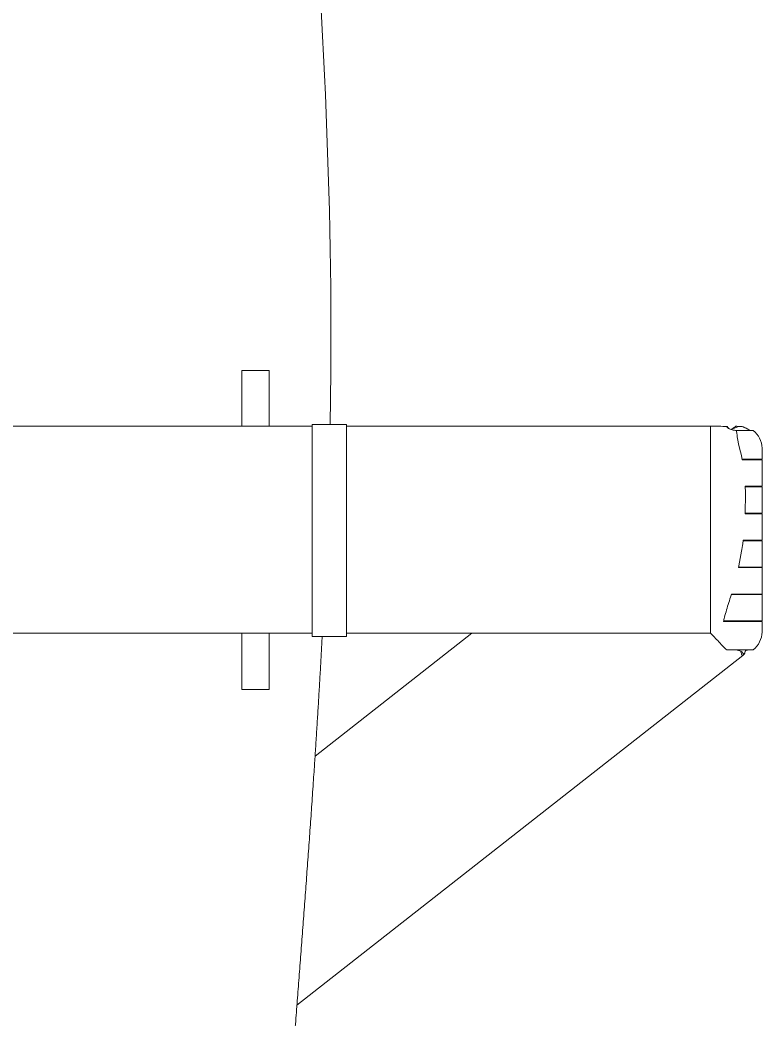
# Model space of a CAD drawing. Header units: millimetres. Extents: x 6152 to 28526, y 1087 to 12861.
# Drawn here: x 10410 to 10947, y 6105 to 6828 of the extents above; entities that cross this region are included whole.
import ezdxf

# ---------------------------------------------------------------- set-up
doc = ezdxf.new("R2010")
doc.units = ezdxf.units.MM
doc.header["$LTSCALE"] = 0.05
for name, color, linetype, lineweight in [('Board', 52, 'Continuous', 13), ('Fixation part', 40, 'Continuous', 15), ('OF1', 7, 'Continuous', 15)]:
    doc.layers.add(name, color=color, linetype=linetype, lineweight=lineweight)

msp = doc.modelspace()

# ---------------------------------------------------------------- linework, layer by layer
at = {"layer": 'Board'}
msp.add_open_spline([(10634.23, 6534.76), (10634.5, 6549.23), (10636.61, 6713.16), (10624.07, 6911.74), (10607.42, 7137.59), (10520.86, 7210.44), (10452.94, 7221.25), (10409.78, 7228.12), (10366.62, 7221.25), (10298.7, 7210.44), (10212.13, 7137.59), (10195.49, 6911.74), (10182.94, 6713.16), (10185.05, 6549.23), (10185.33, 6534.76)], degree=3, knots=[781.701373, 781.701373, 781.701373, 781.701373, 825.570502, 1279.254547, 1394.236922, 1468.372438, 1597.594701, 1597.594701, 1597.594701, 1726.816965, 1800.952481, 1915.934856, 2369.618901, 2413.48803, 2413.48803, 2413.48803, 2413.48803], dxfattribs=at)
msp.add_rational_spline([(10263.17, 5728.12), (10360.91, 5728.12), (10458.65, 5728.12), (10556.39, 5728.12), (10573.2, 5728.12), (10585.41, 5739.67), (10586.34, 5756.46), (10589.45, 5812.71), (10601.24, 6020.57), (10620.48, 6230.03), (10628.52, 6381.51)], [1, 1, 1, 1, 0.817582568426, 0.817582568426, 1, 1, 1, 1, 1], degree=3, knots=[0, 0, 0, 0, 1, 1, 1, 2.51553, 2.51553, 2.51553, 171.678544, 627.474793, 627.474793, 627.474793, 627.474793], dxfattribs=at)
at = {"layer": 'Fixation part'}
for points in [[(10570.24, 6533.68), (10570.24, 6574.04), (10590.24, 6574.04), (10590.24, 6533.68)], [(10570.24, 6383.83), (10570.24, 6343.06), (10590.24, 6343.06), (10590.24, 6383.83)]]:
    msp.add_lwpolyline(points, dxfattribs=at)
msp.add_lwpolyline([(10646.22, 6534.76), (10621.22, 6534.76), (10621.22, 6381.51), (10646.22, 6381.51)], close=True, dxfattribs=at)
at = {"layer": 'OF1'}
for p, q in [((10199.4, 6533.68), (10621.22, 6533.68)), ((10646.22, 6533.68), (10909.57, 6533.68)), ((10909.57, 6533.67), (10909.57, 6533.68)), ((10909.57, 6533.65), (10909.57, 6533.67)), ((10909.57, 6533.64), (10909.57, 6533.65)), ((10909.57, 6533.62), (10909.57, 6533.64)), ((10909.57, 6533.64), (10909.57, 6533.64)), ((10909.57, 6533.61), (10909.57, 6533.62)), ((10909.57, 6533.62), (10909.57, 6533.62)), ((10909.57, 6533.6), (10909.57, 6533.61)), ((10909.57, 6533.55), (10909.57, 6533.6)), ((10909.57, 6533.53), (10909.57, 6533.55)), ((10909.57, 6533.55), (10909.57, 6533.55)), ((10909.57, 6533.52), (10909.57, 6533.53)), ((10909.57, 6533.5), (10909.57, 6533.52)), ((10909.57, 6533.49), (10909.57, 6533.5)), ((10909.57, 6533.46), (10909.57, 6533.49)), ((10909.57, 6533.43), (10909.57, 6533.46)), ((10909.57, 6533.39), (10909.57, 6533.43)), ((10909.57, 6533.38), (10909.57, 6533.39)), ((10909.57, 6533.37), (10909.57, 6533.38)), ((10909.57, 6533.32), (10909.57, 6533.37)), ((10909.57, 6533.15), (10909.57, 6533.32)), ((10909.57, 6533.32), (10909.57, 6533.32)), ((10909.57, 6533.14), (10909.57, 6533.15)), ((10909.57, 6533.07), (10909.57, 6533.14)), ((10909.57, 6533.01), (10909.57, 6533.07)), ((10909.57, 6532.99), (10909.57, 6533.01)), ((10909.57, 6532.94), (10909.57, 6532.99)), ((10909.57, 6532.87), (10909.57, 6532.94)), ((10909.57, 6532.82), (10909.57, 6532.87)), ((10909.57, 6532.8), (10909.57, 6532.82)), ((10909.57, 6532.77), (10909.57, 6532.8)), ((10909.57, 6532.76), (10909.57, 6532.77)), ((10909.57, 6532.62), (10909.57, 6532.76)), ((10909.57, 6532.16), (10909.57, 6532.62)), ((10909.57, 6532.09), (10909.57, 6532.16)), ((10909.57, 6532.01), (10909.57, 6532.09)), ((10909.57, 6531.97), (10909.57, 6532.01)), ((10909.57, 6531.87), (10909.57, 6531.97)), ((10909.57, 6531.84), (10909.57, 6531.87)), ((10909.57, 6531.81), (10909.57, 6531.84)), ((10909.57, 6531.78), (10909.57, 6531.81)), ((10909.57, 6531.68), (10909.57, 6531.78)), ((10909.57, 6531.6), (10909.57, 6531.68)), ((10909.57, 6531.54), (10909.57, 6531.6)), ((10909.57, 6531.51), (10909.57, 6531.54)), ((10909.57, 6531.43), (10909.57, 6531.51)), ((10909.57, 6531.34), (10909.57, 6531.43)), ((10909.57, 6531.26), (10909.57, 6531.34)), ((10909.57, 6531.25), (10909.57, 6531.26)), ((10909.57, 6531.16), (10909.57, 6531.25)), ((10909.57, 6531.07), (10909.57, 6531.16)), ((10909.57, 6530.98), (10909.57, 6531.07)), ((10909.57, 6530.97), (10909.57, 6530.98)), ((10909.57, 6530.8), (10909.57, 6530.97)), ((10909.57, 6530.62), (10909.57, 6530.8)), ((10909.57, 6530.53), (10909.57, 6530.62)), ((10909.57, 6530.51), (10909.57, 6530.53)), ((10909.57, 6530.24), (10909.57, 6530.51)), ((10909.57, 6530.1), (10909.57, 6530.24)), ((10909.57, 6530.06), (10909.57, 6530.1)), ((10909.57, 6529.95), (10909.57, 6530.06)), ((10909.57, 6529.9), (10909.57, 6529.95)), ((10909.57, 6529.81), (10909.57, 6529.9)), ((10909.57, 6529.77), (10909.57, 6529.81)), ((10909.57, 6529.69), (10909.57, 6529.77)), ((10909.57, 6529.5), (10909.57, 6529.69)), ((10909.57, 6529.44), (10909.57, 6529.5)), ((10909.57, 6529.35), (10909.57, 6529.44)), ((10909.57, 6529.29), (10909.57, 6529.35)), ((10922.09, 6532.77), (10921.58, 6533.34)), ((10925.03, 6531.48), (10924.4, 6531.22)), ((10924.95, 6531.45), (10926.95, 6533.01)), ((10925.66, 6531.76), (10925.76, 6531.86)), ((10925.76, 6531.86), (10927.5, 6532.51)), ((10925.76, 6531.86), (10925.8, 6531.9)), ((10925.8, 6531.9), (10925.9, 6532.01)), ((10925.9, 6532.01), (10925.94, 6532.05)), ((10927.5, 6532.51), (10926.29, 6532.01)), ((10926.54, 6532.65), (10926.62, 6532.72)), ((10926.62, 6532.72), (10926.62, 6532.73)), ((10928.32, 6533.67), (10928.33, 6533.67)), ((10928.38, 6530.55), (10928.38, 6530.46)), ((10928.38, 6530.55), (10940.34, 6530.55)), ((10928.6, 6533.68), (10931.37, 6533.53)), ((10936.6, 6531.45), (10935.31, 6532.15)), ((10909.57, 6529.2), (10909.57, 6529.29)), ((10909.57, 6529.14), (10909.57, 6529.2)), ((10909.57, 6529.05), (10909.57, 6529.14)), ((10909.57, 6528.98), (10909.57, 6529.05)), ((10909.57, 6528.89), (10909.57, 6528.98)), ((10909.57, 6528.83), (10909.57, 6528.89)), ((10909.57, 6528.73), (10909.57, 6528.83)), ((10909.57, 6528.68), (10909.57, 6528.73)), ((10909.57, 6528.51), (10909.57, 6528.68)), ((10909.57, 6528.42), (10909.57, 6528.51)), ((10909.57, 6528.28), (10909.57, 6528.42)), ((10909.57, 6528.23), (10909.57, 6528.28)), ((10909.57, 6528.02), (10909.57, 6528.23)), ((10909.57, 6528), (10909.57, 6528.02)), ((10909.57, 6527.8), (10909.57, 6528)), ((10909.57, 6527.73), (10909.57, 6527.8)), ((10909.57, 6527.27), (10909.57, 6527.73)), ((10909.57, 6527.26), (10909.57, 6527.27)), ((10909.57, 6526.99), (10909.57, 6527.26)), ((10909.57, 6526.8), (10909.57, 6526.99)), ((10909.57, 6526.67), (10909.57, 6526.8)), ((10909.57, 6526.43), (10909.57, 6526.67)), ((10909.57, 6526.34), (10909.57, 6526.43)), ((10909.57, 6526.07), (10909.57, 6526.34)), ((10909.57, 6525.99), (10909.57, 6526.07)), ((10909.57, 6525.98), (10909.57, 6525.99)), ((10909.57, 6525.7), (10909.57, 6525.98)), ((10909.57, 6525.61), (10909.57, 6525.7)), ((10909.57, 6525.35), (10909.57, 6525.61)), ((10909.57, 6525.25), (10909.57, 6525.35)), ((10909.57, 6524.67), (10909.57, 6525.25)), ((10909.57, 6524.54), (10909.57, 6524.67)), ((10909.57, 6524.5), (10909.57, 6524.54)), ((10909.57, 6524.18), (10909.57, 6524.5)), ((10909.57, 6524.06), (10909.57, 6524.18)), ((10909.57, 6523.83), (10909.57, 6524.06)), ((10909.57, 6523.72), (10909.57, 6523.83)), ((10909.57, 6523.37), (10909.57, 6523.72)), ((10909.57, 6523.33), (10909.57, 6523.37)), ((10909.57, 6522.95), (10909.57, 6523.33)), ((10909.57, 6523.33), (10909.57, 6523.33)), ((10909.57, 6522.86), (10909.57, 6522.95)), ((10909.57, 6522.54), (10909.57, 6522.86)), ((10909.57, 6522.43), (10909.57, 6522.54)), ((10909.57, 6522.19), (10909.57, 6522.43)), ((10909.57, 6522.01), (10909.57, 6522.19)), ((10928.5, 6528.89), (10928.74, 6526.95)), ((10929.09, 6524.72), (10929.51, 6522.34)), ((10909.57, 6521.96), (10909.57, 6522.01)), ((10909.57, 6521.6), (10909.57, 6521.96)), ((10909.57, 6521.54), (10909.57, 6521.6)), ((10909.57, 6521.2), (10909.57, 6521.54)), ((10909.57, 6521.12), (10909.57, 6521.2)), ((10909.57, 6520.6), (10909.57, 6521.12)), ((10909.57, 6520.56), (10909.57, 6520.6)), ((10909.57, 6520.53), (10909.57, 6520.56)), ((10909.57, 6520.21), (10909.57, 6520.53)), ((10909.57, 6520.19), (10909.57, 6520.21)), ((10909.57, 6519.9), (10909.57, 6520.19)), ((10909.57, 6519.84), (10909.57, 6519.9)), ((10909.57, 6519.54), (10909.57, 6519.84)), ((10909.57, 6519.48), (10909.57, 6519.54)), ((10909.57, 6519.14), (10909.57, 6519.48)), ((10909.57, 6519.1), (10909.57, 6519.14)), ((10909.57, 6519.14), (10909.57, 6519.14)), ((10909.57, 6518.9), (10909.57, 6519.1)), ((10909.57, 6518.79), (10909.57, 6518.9)), ((10909.57, 6518.62), (10909.57, 6518.79)), ((10909.57, 6518.53), (10909.57, 6518.62)), ((10909.57, 6518.3), (10909.57, 6518.53)), ((10909.57, 6517.68), (10909.57, 6518.3)), ((10909.57, 6517.58), (10909.57, 6517.68)), ((10909.57, 6517.58), (10909.57, 6517.36)), ((10909.57, 6517.21), (10909.57, 6517.36)), ((10909.57, 6517.21), (10909.57, 6517.04)), ((10909.57, 6516.89), (10909.57, 6517.04)), ((10909.57, 6516.89), (10909.57, 6516.69)), ((10909.57, 6516.57), (10909.57, 6516.69)), ((10909.57, 6516.57), (10909.57, 6516.34)), ((10909.57, 6516.29), (10909.57, 6516.34)), ((10909.57, 6516.29), (10909.57, 6515.98)), ((10909.57, 6515.95), (10909.57, 6515.98)), ((10909.57, 6515.95), (10909.57, 6515.73)), ((10909.57, 6515.61), (10909.57, 6515.73)), ((10909.57, 6515.61), (10909.57, 6515.32)), ((10909.57, 6515.26), (10909.57, 6515.32)), ((10909.57, 6515.26), (10909.57, 6514.95)), ((10909.57, 6514.92), (10909.57, 6514.95)), ((10909.57, 6514.92), (10909.57, 6514.7)), ((10929.99, 6519.95), (10930.5, 6517.68)), ((10930.5, 6517.68), (10932, 6512.36)), ((10946.84, 6517.68), (10946.84, 6509.68)), ((10909.57, 6514.57), (10909.57, 6514.7)), ((10909.57, 6514.57), (10909.57, 6514.33)), ((10909.57, 6514.23), (10909.57, 6514.33)), ((10909.57, 6514.23), (10909.57, 6513.93)), ((10909.57, 6513.84), (10909.57, 6513.93)), ((10909.57, 6513.84), (10909.57, 6513.67)), ((10909.57, 6513.53), (10909.57, 6513.67)), ((10909.57, 6513.53), (10909.57, 6513.35)), ((10909.57, 6513.18), (10909.57, 6513.35)), ((10909.57, 6513.18), (10909.57, 6512.88)), ((10909.57, 6512.81), (10909.57, 6512.88)), ((10909.57, 6512.81), (10909.57, 6512.6)), ((10909.57, 6512.43), (10909.57, 6512.6)), ((10909.57, 6512.43), (10909.57, 6512.36)), ((10909.57, 6512.12), (10909.57, 6512.36)), ((10909.57, 6512.12), (10909.57, 6511.96)), ((10909.57, 6511.78), (10909.57, 6511.96)), ((10909.57, 6511.78), (10909.57, 6511.55)), ((10909.57, 6511.42), (10909.57, 6511.55)), ((10909.57, 6511.42), (10909.57, 6511.18)), ((10909.57, 6510.99), (10909.57, 6511.18)), ((10909.57, 6510.99), (10909.57, 6510.82)), ((10909.57, 6510.55), (10909.57, 6510.82)), ((10909.57, 6510.55), (10909.57, 6510.44)), ((10909.57, 6510.23), (10909.57, 6510.44)), ((10909.57, 6510.23), (10909.57, 6510.02)), ((10909.57, 6510), (10909.57, 6510.02)), ((10909.57, 6510), (10909.57, 6509.67)), ((10909.57, 6509.64), (10909.57, 6509.67)), ((10909.57, 6509.64), (10909.57, 6509.28)), ((10909.57, 6509.28), (10909.57, 6509.05)), ((10909.57, 6508.81), (10909.57, 6509.05)), ((10909.57, 6508.81), (10909.57, 6508.74)), ((10909.57, 6508.21), (10909.57, 6508.74)), ((10909.57, 6508.21), (10909.57, 6508.05)), ((10909.57, 6507.8), (10909.57, 6508.05)), ((10909.57, 6507.8), (10909.57, 6507.67)), ((10909.57, 6507.13), (10909.57, 6507.67)), ((10932, 6512.36), (10932.58, 6509.28)), ((10932.39, 6509.68), (10946.84, 6509.68)), ((10932.42, 6509.28), (10932.58, 6509.28)), ((10932.58, 6509.28), (10946.84, 6509.28)), ((10936.19, 6509.68), (10936.19, 6509.28)), ((10945.27, 6509.28), (10945.26, 6509.68)), ((10946.84, 6509.28), (10946.84, 6490.18)), ((10909.57, 6507.13), (10909.57, 6507.04)), ((10909.57, 6507.04), (10909.57, 6506.91)), ((10909.57, 6506.37), (10909.57, 6506.91)), ((10909.57, 6506.37), (10909.57, 6506.25)), ((10909.57, 6505.71), (10909.57, 6506.25)), ((10909.57, 6505.71), (10909.57, 6505.71)), ((10909.57, 6505.07), (10909.57, 6505.71)), ((10909.57, 6505.07), (10909.57, 6505.04)), ((10909.57, 6504.43), (10909.57, 6505.04)), ((10909.57, 6504.43), (10909.57, 6504.36)), ((10909.57, 6503.86), (10909.57, 6504.36)), ((10909.57, 6503.86), (10909.57, 6503.71)), ((10909.57, 6503.14), (10909.57, 6503.71)), ((10909.57, 6503.14), (10909.57, 6502.88)), ((10909.57, 6502.38), (10909.57, 6502.88)), ((10909.57, 6502.38), (10909.57, 6502.37)), ((10909.57, 6501.95), (10909.57, 6502.37)), ((10909.57, 6501.95), (10909.57, 6501.72)), ((10909.57, 6501.72), (10909.57, 6501.51)), ((10909.57, 6501.31), (10909.57, 6501.51)), ((10909.57, 6501.31), (10909.57, 6500.82)), ((10909.57, 6500.58), (10909.57, 6500.82)), ((10909.57, 6500.58), (10909.57, 6500.3)), ((10909.57, 6499.81), (10909.57, 6500.3)), ((10909.57, 6499.81), (10909.57, 6499.32)), ((10909.57, 6499.12), (10909.57, 6499.32)), ((10909.57, 6499.12), (10909.57, 6498.38)), ((10909.57, 6498.31), (10909.57, 6498.38)), ((10909.57, 6498.31), (10909.57, 6497.73)), ((10909.57, 6497.48), (10909.57, 6497.73)), ((10909.57, 6497.48), (10909.57, 6497.06)), ((10909.57, 6496.82), (10909.57, 6497.06)), ((10909.57, 6496.82), (10909.57, 6496.4)), ((10909.57, 6496.18), (10909.57, 6496.4)), ((10909.57, 6496.18), (10909.57, 6494.75)), ((10909.57, 6494.57), (10909.57, 6494.75)), ((10909.57, 6494.57), (10909.57, 6493.99)), ((10909.57, 6493.84), (10909.57, 6493.99)), ((10909.57, 6493.84), (10909.57, 6493.73)), ((10909.57, 6493.35), (10909.57, 6493.73)), ((10909.57, 6493.35), (10909.57, 6493.2)), ((10909.57, 6492.72), (10909.57, 6493.2)), ((10909.57, 6492.72), (10909.57, 6492.69)), ((10909.57, 6492.26), (10909.57, 6492.69)), ((10909.57, 6492.26), (10909.57, 6492.1)), ((10909.57, 6491.69), (10909.57, 6492.1)), ((10909.57, 6491.69), (10909.57, 6491.6)), ((10909.57, 6491.16), (10909.57, 6491.6)), ((10909.57, 6491.16), (10909.57, 6491.08)), ((10909.57, 6491.08), (10909.57, 6490.97)), ((10909.57, 6490.67), (10909.57, 6490.97)), ((10909.57, 6490.67), (10909.57, 6490.56)), ((10909.57, 6490.26), (10909.57, 6490.56)), ((10909.57, 6490.26), (10909.57, 6490.18)), ((10909.57, 6490.18), (10909.57, 6490.14)), ((10909.57, 6489.82), (10909.57, 6490.14)), ((10909.57, 6489.82), (10909.57, 6489.7)), ((10909.57, 6489.25), (10909.57, 6489.7)), ((10909.57, 6489.25), (10909.57, 6488.77)), ((10909.57, 6488.65), (10909.57, 6488.77)), ((10909.57, 6488.65), (10909.57, 6488.32)), ((10909.57, 6488.16), (10909.57, 6488.32)), ((10909.57, 6488.16), (10909.57, 6487.83)), ((10909.57, 6487.65), (10909.57, 6487.83)), ((10909.57, 6487.65), (10909.57, 6487.39)), ((10909.57, 6487.19), (10909.57, 6487.39)), ((10909.57, 6487.19), (10909.57, 6486.93)), ((10909.57, 6486.74), (10909.57, 6486.93)), ((10909.57, 6486.74), (10909.57, 6486.47)), ((10909.57, 6486.28), (10909.57, 6486.47)), ((10909.57, 6486.28), (10909.57, 6485.93)), ((10934.64, 6490.18), (10946.84, 6490.18)), ((10934.64, 6490.18), (10934.8, 6485.76)), ((10934.66, 6489.78), (10946.84, 6489.78)), ((10936.19, 6490.18), (10936.19, 6489.78)), ((10945.29, 6489.78), (10945.3, 6490.18)), ((10946.84, 6489.78), (10946.84, 6470.68)), ((10909.57, 6485.8), (10909.57, 6485.93)), ((10909.57, 6485.8), (10909.57, 6485.76)), ((10909.57, 6485.76), (10909.57, 6485.63)), ((10909.57, 6485.25), (10909.57, 6485.63)), ((10909.57, 6485.25), (10909.57, 6485.06)), ((10909.57, 6484.71), (10909.57, 6485.06)), ((10909.57, 6484.71), (10909.57, 6484.57)), ((10909.57, 6484.18), (10909.57, 6484.57)), ((10909.57, 6484.18), (10909.57, 6484.01)), ((10909.57, 6483.76), (10909.57, 6484.01)), ((10909.57, 6483.76), (10909.57, 6483.49)), ((10909.57, 6483.23), (10909.57, 6483.49)), ((10909.57, 6483.23), (10909.57, 6482.96)), ((10909.57, 6482.69), (10909.57, 6482.96)), ((10909.57, 6482.69), (10909.57, 6482.45)), ((10909.57, 6482.05), (10909.57, 6482.45)), ((10909.57, 6482.05), (10909.57, 6481.92)), ((10909.57, 6481.42), (10909.57, 6481.92)), ((10909.57, 6481.42), (10909.57, 6480.73)), ((10909.57, 6480.59), (10909.57, 6480.73)), ((10909.57, 6480.59), (10909.57, 6480.44)), ((10909.57, 6480.44), (10909.57, 6480.16)), ((10909.57, 6479.9), (10909.57, 6480.16)), ((10909.57, 6479.9), (10909.57, 6479.44)), ((10909.57, 6479.19), (10909.57, 6479.44)), ((10909.57, 6479.19), (10909.57, 6478.7)), ((10934.82, 6480.44), (10934.73, 6475.12)), ((10934.8, 6485.76), (10934.82, 6480.44)), ((10909.57, 6478.46), (10909.57, 6478.7)), ((10909.57, 6478.46), (10909.57, 6477.77)), ((10909.57, 6477.66), (10909.57, 6477.77)), ((10909.57, 6477.66), (10909.57, 6477.03)), ((10909.57, 6476.81), (10909.57, 6477.03)), ((10909.57, 6476.81), (10909.57, 6476.41)), ((10909.57, 6476.1), (10909.57, 6476.41)), ((10909.57, 6476.1), (10909.57, 6475.66)), ((10909.57, 6475.37), (10909.57, 6475.66)), ((10909.57, 6475.37), (10909.57, 6475.12)), ((10909.57, 6475.12), (10909.57, 6474.98)), ((10909.57, 6474.72), (10909.57, 6474.98)), ((10909.57, 6474.72), (10909.57, 6474.27)), ((10909.57, 6474.03), (10909.57, 6474.27)), ((10909.57, 6474.03), (10909.57, 6473.54)), ((10909.57, 6473.33), (10909.57, 6473.54)), ((10909.57, 6473.33), (10909.57, 6472.67)), ((10909.57, 6472.46), (10909.57, 6472.67)), ((10909.57, 6472.46), (10909.57, 6471.99)), ((10909.57, 6471.57), (10909.57, 6471.99)), ((10909.57, 6471.57), (10909.57, 6471.2)), ((10934.73, 6475.12), (10934.56, 6470.28)), ((10909.57, 6470.88), (10909.57, 6471.2)), ((10909.57, 6470.88), (10909.57, 6470.47)), ((10909.57, 6470.29), (10909.57, 6470.47)), ((10909.57, 6470.29), (10909.57, 6470.28)), ((10909.57, 6470.28), (10909.57, 6469.8)), ((10909.57, 6469.8), (10909.57, 6468.95)), ((10909.57, 6468.64), (10909.57, 6468.95)), ((10909.57, 6468.64), (10909.57, 6468.15)), ((10909.57, 6467.77), (10909.57, 6468.15)), ((10909.57, 6467.77), (10909.57, 6467.35)), ((10909.57, 6467.14), (10909.57, 6467.35)), ((10909.57, 6467.14), (10909.57, 6466.56)), ((10909.57, 6466.45), (10909.57, 6466.56)), ((10909.57, 6466.45), (10909.57, 6465.76)), ((10909.57, 6465.35), (10909.57, 6465.76)), ((10909.57, 6465.35), (10909.57, 6464.96)), ((10909.57, 6464.68), (10909.57, 6464.96)), ((10909.57, 6464.68), (10909.57, 6464.48)), ((10909.57, 6464.48), (10909.57, 6464.17)), ((10934.56, 6470.28), (10946.84, 6470.28)), ((10934.57, 6470.68), (10946.84, 6470.68)), ((10936.19, 6470.68), (10936.19, 6470.28)), ((10946.84, 6470.28), (10946.84, 6451.18)), ((10909.57, 6463.37), (10909.57, 6464.17)), ((10909.57, 6463.37), (10909.57, 6462.27)), ((10909.57, 6461.62), (10909.57, 6462.27)), ((10909.57, 6461.62), (10909.57, 6461.22)), ((10909.57, 6460.33), (10909.57, 6461.22)), ((10909.57, 6460.33), (10909.57, 6460.06)), ((10909.57, 6459.23), (10909.57, 6460.06)), ((10909.57, 6459.23), (10909.57, 6459.16)), ((10909.57, 6459.16), (10909.57, 6458.95)), ((10909.57, 6458.63), (10909.57, 6458.95)), ((10909.57, 6458.63), (10909.57, 6458.4)), ((10909.57, 6458), (10909.57, 6458.4)), ((10909.57, 6458), (10909.57, 6457.85)), ((10909.57, 6457.43), (10909.57, 6457.85)), ((10909.57, 6457.43), (10909.57, 6457.3)), ((10909.57, 6457.1), (10909.57, 6457.3)), ((10909.57, 6457.1), (10909.57, 6456.75)), ((10909.57, 6456.5), (10909.57, 6456.75)), ((10909.57, 6456.5), (10909.57, 6456.22)), ((10909.57, 6455.96), (10909.57, 6456.22)), ((10909.57, 6455.96), (10909.57, 6455.7)), ((10909.57, 6455.29), (10909.57, 6455.7)), ((10909.57, 6455.29), (10909.57, 6455.12)), ((10909.57, 6453.84), (10909.57, 6455.12)), ((10909.57, 6453.84), (10909.57, 6453.51)), ((10909.57, 6453.28), (10909.57, 6453.51)), ((10909.57, 6453.28), (10909.57, 6453)), ((10909.57, 6452.64), (10909.57, 6453)), ((10909.57, 6452.64), (10909.57, 6452.5)), ((10909.57, 6451.86), (10909.57, 6452.5)), ((10909.57, 6451.86), (10909.57, 6451.84)), ((10909.57, 6451.18), (10909.57, 6451.84)), ((10909.57, 6451.18), (10909.57, 6450.87)), ((10909.57, 6450.76), (10909.57, 6450.87)), ((10909.57, 6450.76), (10909.57, 6449.79)), ((10933.16, 6451.18), (10932.87, 6448.52)), ((10933.12, 6450.78), (10946.84, 6450.78)), ((10933.16, 6451.18), (10946.84, 6451.18)), ((10936.19, 6451.18), (10936.19, 6450.78)), ((10946.84, 6450.78), (10946.84, 6431.68)), ((10909.57, 6449.49), (10909.57, 6449.79)), ((10909.57, 6449.49), (10909.57, 6449.24)), ((10909.57, 6448.98), (10909.57, 6449.24)), ((10909.57, 6448.98), (10909.57, 6448.79)), ((10909.57, 6448.52), (10909.57, 6448.79)), ((10909.57, 6448.52), (10909.57, 6448.15)), ((10909.57, 6447.91), (10909.57, 6448.15)), ((10909.57, 6447.91), (10909.57, 6447.57)), ((10909.57, 6447.27), (10909.57, 6447.57)), ((10909.57, 6447.27), (10909.57, 6447.02)), ((10909.57, 6446.67), (10909.57, 6447.02)), ((10909.57, 6446.67), (10909.57, 6446.46)), ((10909.57, 6445.86), (10909.57, 6446.46)), ((10909.57, 6445.86), (10909.57, 6445.85)), ((10909.57, 6445.19), (10909.57, 6445.85)), ((10909.57, 6445.19), (10909.57, 6444.86)), ((10909.57, 6444.53), (10909.57, 6444.86)), ((10909.57, 6444.53), (10909.57, 6444.26)), ((10909.57, 6443.96), (10909.57, 6444.26)), ((10909.57, 6443.96), (10909.57, 6443.7)), ((10909.57, 6443.43), (10909.57, 6443.7)), ((10909.57, 6443.43), (10909.57, 6443.2)), ((10909.57, 6443.2), (10909.57, 6443.17)), ((10909.57, 6442.53), (10909.57, 6443.17)), ((10932.09, 6443.2), (10931.14, 6437.88)), ((10909.57, 6442.53), (10909.57, 6442.4)), ((10909.57, 6441.86), (10909.57, 6442.4)), ((10909.57, 6441.86), (10909.57, 6441.66)), ((10909.57, 6441.2), (10909.57, 6441.66)), ((10909.57, 6441.2), (10909.57, 6440.95)), ((10909.57, 6440.66), (10909.57, 6440.95)), ((10909.57, 6440.66), (10909.57, 6440.4)), ((10909.57, 6440.01), (10909.57, 6440.4)), ((10909.57, 6440.01), (10909.57, 6439.87)), ((10909.57, 6439.2), (10909.57, 6439.87)), ((10909.57, 6439.2), (10909.57, 6439.16)), ((10909.57, 6438.54), (10909.57, 6439.16)), ((10909.57, 6438.54), (10909.57, 6438.38)), ((10909.57, 6437.88), (10909.57, 6438.38)), ((10909.57, 6437.88), (10909.57, 6437.71)), ((10909.57, 6437.47), (10909.57, 6437.71)), ((10909.57, 6437.47), (10909.57, 6437.14)), ((10909.57, 6435.65), (10909.57, 6437.14)), ((10909.57, 6435.65), (10909.57, 6435.16)), ((10931.14, 6437.88), (10930.03, 6432.56)), ((10909.57, 6434.75), (10909.57, 6435.16)), ((10909.57, 6434.75), (10909.57, 6434.07)), ((10909.57, 6433.73), (10909.57, 6434.07)), ((10909.57, 6433.73), (10909.57, 6432.56)), ((10909.57, 6432.56), (10909.57, 6432.3)), ((10909.57, 6431.43), (10909.57, 6432.3)), ((10909.57, 6431.43), (10909.57, 6431.28)), ((10909.57, 6431.28), (10909.57, 6430.89)), ((10909.57, 6430.42), (10909.57, 6430.89)), ((10909.57, 6430.42), (10909.57, 6429.88)), ((10909.57, 6429.38), (10909.57, 6429.88)), ((10909.57, 6429.38), (10909.57, 6428.87)), ((10909.57, 6428.31), (10909.57, 6428.87)), ((10909.57, 6428.31), (10909.57, 6427.77)), ((10930.03, 6432.56), (10929.73, 6431.28)), ((10929.73, 6431.28), (10946.84, 6431.28)), ((10929.83, 6431.68), (10946.84, 6431.68)), ((10936.19, 6431.68), (10936.19, 6431.28)), ((10943.21, 6431.28), (10943.22, 6431.68)), ((10946.84, 6431.28), (10946.84, 6412.18)), ((10909.57, 6427.34), (10909.57, 6427.77)), ((10909.57, 6427.34), (10909.57, 6427.24)), ((10909.57, 6427.24), (10909.57, 6426.44)), ((10909.57, 6426.27), (10909.57, 6426.44)), ((10909.57, 6426.27), (10909.57, 6425.46)), ((10909.57, 6425.31), (10909.57, 6425.46)), ((10909.57, 6425.31), (10909.57, 6424.35)), ((10909.57, 6424.2), (10909.57, 6424.35)), ((10909.57, 6424.2), (10909.57, 6423.28)), ((10909.57, 6423.25), (10909.57, 6423.28)), ((10909.57, 6423.25), (10909.57, 6422.24)), ((10909.57, 6421.92), (10909.57, 6422.24)), ((10909.57, 6421.92), (10909.57, 6421.21)), ((10909.57, 6421.04), (10909.57, 6421.21)), ((10909.57, 6421.04), (10909.57, 6420.15)), ((10909.57, 6419.92), (10909.57, 6420.15)), ((10909.57, 6419.92), (10909.57, 6419.13)), ((10909.57, 6418.92), (10909.57, 6419.13)), ((10909.57, 6418.92), (10909.57, 6418.06)), ((10909.57, 6417.92), (10909.57, 6418.06)), ((10909.57, 6417.92), (10909.57, 6417.02)), ((10909.57, 6416.66), (10909.57, 6417.02)), ((10909.57, 6416.66), (10909.57, 6416.6)), ((10909.57, 6416.6), (10909.57, 6415.98)), ((10909.57, 6415.08), (10909.57, 6415.98)), ((10909.57, 6415.08), (10909.57, 6414.84)), ((10909.57, 6414.39), (10909.57, 6414.84)), ((10909.57, 6414.39), (10909.57, 6413.95)), ((10909.57, 6413.16), (10909.57, 6413.95)), ((10909.57, 6413.16), (10909.57, 6413)), ((10909.57, 6412.29), (10909.57, 6413)), ((10909.57, 6412.29), (10909.57, 6412.18)), ((10909.57, 6412.18), (10909.57, 6412.05)), ((10909.57, 6411.34), (10909.57, 6412.05)), ((10909.57, 6411.34), (10909.57, 6411.28)), ((10909.57, 6411.28), (10909.57, 6411.27)), ((10909.57, 6410.97), (10909.57, 6411.27)), ((10909.57, 6410.97), (10909.57, 6410.59)), ((10909.57, 6410.25), (10909.57, 6410.59)), ((10909.57, 6410.25), (10909.57, 6409.91)), ((10909.57, 6409.6), (10909.57, 6409.91)), ((10909.57, 6409.6), (10909.57, 6409.25)), ((10909.57, 6408.92), (10909.57, 6409.25)), ((10909.57, 6408.92), (10909.57, 6408.58)), ((10909.57, 6408.33), (10909.57, 6408.58)), ((10909.57, 6408.33), (10909.57, 6407.89)), ((10909.57, 6407.29), (10909.57, 6407.89)), ((10909.57, 6407.29), (10909.57, 6407.22)), ((10909.57, 6407), (10909.57, 6407.22)), ((10909.57, 6407), (10909.57, 6406.55)), ((10909.57, 6406.07), (10909.57, 6406.55)), ((10924.66, 6412.18), (10924.4, 6411.28)), ((10924.55, 6411.78), (10946.84, 6411.78)), ((10924.66, 6412.18), (10946.84, 6412.18)), ((10925.49, 6412.18), (10925.49, 6411.78)), ((10936.19, 6412.18), (10936.19, 6411.78)), ((10943.08, 6411.78), (10943.07, 6412.18)), ((10946.84, 6411.78), (10946.84, 6392.68)), ((10909.57, 6406.07), (10909.57, 6405.96)), ((10909.57, 6405.96), (10909.57, 6405.88)), ((10909.57, 6405.29), (10909.57, 6405.88)), ((10909.57, 6405.29), (10909.57, 6404.35)), ((10909.57, 6404.21), (10909.57, 6404.35)), ((10909.57, 6404.21), (10909.57, 6403.49)), ((10909.57, 6403.3), (10909.57, 6403.49)), ((10909.57, 6403.3), (10909.57, 6402.63)), ((10909.57, 6402.36), (10909.57, 6402.63)), ((10909.57, 6402.36), (10909.57, 6401.77)), ((10909.57, 6401.43), (10909.57, 6401.77)), ((10909.57, 6401.43), (10909.57, 6400.91)), ((10909.57, 6400.64), (10909.57, 6400.91)), ((10909.57, 6400.64), (10909.57, 6400.06)), ((10909.57, 6399.97), (10909.57, 6400.06)), ((10909.57, 6399.97), (10909.57, 6399.2)), ((10909.57, 6398.74), (10909.57, 6399.2)), ((10909.57, 6398.74), (10909.57, 6398.35)), ((10909.57, 6397.97), (10909.57, 6398.35)), ((10909.57, 6397.97), (10909.57, 6397.5)), ((10909.57, 6397.3), (10909.57, 6397.5)), ((10909.57, 6397.3), (10909.57, 6395.82)), ((10909.57, 6395.32), (10909.57, 6395.82)), ((10909.57, 6395.32), (10909.57, 6395.32)), ((10909.57, 6395.32), (10909.57, 6394.96)), ((10909.57, 6394.56), (10909.57, 6394.96)), ((10909.57, 6394.56), (10909.57, 6394.11)), ((10909.57, 6393.83), (10909.57, 6394.11)), ((10909.57, 6393.83), (10909.57, 6393.34)), ((10909.57, 6393.04), (10909.57, 6393.34)), ((10909.57, 6393.04), (10909.57, 6392.66)), ((10909.57, 6392.35), (10909.57, 6392.66)), ((10909.57, 6392.35), (10909.57, 6392.28)), ((10909.57, 6392.28), (10909.57, 6390.36)), ((10918.89, 6392.68), (10946.84, 6392.68)), ((10918.92, 6392.28), (10946.84, 6392.28)), ((10925.49, 6392.68), (10925.49, 6392.28)), ((10936.19, 6392.68), (10936.19, 6392.28)), ((10943.54, 6392.28), (10943.52, 6392.68)), ((10946.84, 6392.28), (10946.84, 6384.68)), ((10909.57, 6389.86), (10909.57, 6390.36)), ((10909.57, 6389.86), (10909.57, 6389.72)), ((10909.57, 6389.43), (10909.57, 6389.72)), ((10909.57, 6389.43), (10909.57, 6389.25)), ((10909.57, 6388.87), (10909.57, 6389.25)), ((10909.57, 6388.87), (10909.57, 6388.78)), ((10909.57, 6388.38), (10909.57, 6388.78)), ((10909.57, 6388.38), (10909.57, 6388.31)), ((10909.57, 6387.84), (10909.57, 6388.31)), ((10909.57, 6387.84), (10909.57, 6384.79)), ((10909.57, 6384.76), (10909.57, 6384.79)), ((10909.57, 6384.76), (10909.57, 6384.68)), ((10621.22, 6383.83), (10199.4, 6383.83)), ((10623.34, 6294.75), (10736.85, 6383.83)), ((10909.57, 6383.83), (10646.22, 6383.83)), ((10909.57, 6384.6), (10909.57, 6384.68)), ((10909.57, 6384.52), (10909.57, 6384.6)), ((10909.57, 6384.51), (10909.57, 6384.52)), ((10909.57, 6384.5), (10909.57, 6384.51)), ((10909.57, 6384.44), (10909.57, 6384.5)), ((10909.57, 6384.42), (10909.57, 6384.44)), ((10909.57, 6384.41), (10909.57, 6384.42)), ((10909.57, 6384.36), (10909.57, 6384.41)), ((10909.57, 6384.33), (10909.57, 6384.36)), ((10909.57, 6384.32), (10909.57, 6384.33)), ((10909.57, 6384.28), (10909.57, 6384.32)), ((10909.57, 6384.25), (10909.57, 6384.28)), ((10909.57, 6384.23), (10909.57, 6384.25)), ((10909.57, 6384.21), (10909.57, 6384.23)), ((10909.57, 6384.18), (10909.57, 6384.21)), ((10909.57, 6384.14), (10909.57, 6384.18)), ((10909.57, 6384.12), (10909.57, 6384.14)), ((10909.57, 6384.14), (10909.57, 6384.14)), ((10909.57, 6384.09), (10909.57, 6384.12)), ((10909.57, 6384.06), (10909.57, 6384.09)), ((10909.57, 6384.02), (10909.57, 6384.06)), ((10909.57, 6384), (10909.57, 6384.02)), ((10909.57, 6383.97), (10909.57, 6384)), ((10909.57, 6383.96), (10909.57, 6383.97)), ((10909.57, 6383.95), (10909.57, 6383.96)), ((10909.57, 6383.93), (10909.57, 6383.95)), ((10909.57, 6383.93), (10909.57, 6383.93)), ((10909.57, 6383.92), (10909.57, 6383.93)), ((10909.57, 6383.9), (10909.57, 6383.92)), ((10909.57, 6383.89), (10909.57, 6383.9)), ((10909.57, 6383.88), (10909.57, 6383.89)), ((10909.57, 6383.87), (10909.57, 6383.88)), ((10909.57, 6383.84), (10909.57, 6383.87)), ((10909.57, 6383.83), (10909.57, 6383.84)), ((10909.59, 6383.81), (10909.57, 6383.83)), ((10910.23, 6383.18), (10909.59, 6383.81)), ((10912.43, 6380.92), (10911.2, 6382.2)), ((10921.34, 6371.8), (10940.34, 6371.8)), ((10930.77, 6371.09), (10929.93, 6371.36)), ((10930.84, 6371.05), (10930.77, 6371.09)), ((10931.41, 6370.78), (10930.84, 6371.05)), ((10931.41, 6370.71), (10931.38, 6370.8)), ((10934.82, 6370.84), (10934.58, 6370.45)), ((10932.87, 6367.74), (10610.23, 6114.54)), ((10932.07, 6368.72), (10932.06, 6368.74)), ((10932.52, 6369.92), (10932.36, 6370.1)), ((10932.73, 6367.68), (10932.7, 6367.68)), ((10932.74, 6367.68), (10932.73, 6367.68)), ((10933.33, 6368.9), (10933.33, 6368.9)), ((10933.65, 6368.68), (10933.33, 6368.9)), ((10934.27, 6369.12), (10934.16, 6368.9)), ((10934.29, 6369.27), (10934.27, 6369.12))]:
    msp.add_line(p, q, dxfattribs=at)
for centre, radius, start, end in [((10936.47, 7892.71), 1359.29, 268.86594, 269.36328), ((10921.67, 6533.42), 0.326, 167.00404, 206.74335), ((10922.75, 6533.84), 1.48, 202.50594, 218.84991), ((10924.2, 6535.09), 3.4, 219.89788, 229.87643), ((10926.04, 6537.45), 6.39, 230.90329, 238.22036), ((10929.67, 6539.56), 10.18, 221.8507, 228.00303), ((10927.41, 6539.94), 9.23, 239.15139, 246.24639), ((10927.69, 6537.33), 7.2, 227.8428, 230.3897), ((10928.24, 6542.14), 11.57, 246.87057, 255.38848), ((10962.26, 6445.92), 93.3, 112.67677, 113.51787), ((10928.39, 6542.9), 12.34, 255.58915, 269.95785), ((10944.3, 6514.37), 25.49, 136.99759, 137.02718), ((10944.72, 6513.97), 26.07, 135.19301, 136.0866), ((10936.56, 6522.13), 14.53, 133.57438, 135.33149), ((10930.01, 6529.16), 4.92, 122.57843, 133.53359), ((10928.94, 6530.76), 3, 117.04383, 121.79293), ((10935.71, 6512.41), 21.72, 108.90699, 112.22775), ((10928.73, 6531.17), 2.54, 109.68162, 117.07172), ((10928.57, 6531.66), 2.02, 96.92763, 109.85873), ((10928.52, 6531.99), 1.69, 91.43397, 96.47253), ((10997.54, 6534.7), 69.28, 183.50756, 184.81153), ((10933.67, 6519.31), 14.54, 105.29174, 110.10549), ((10931.48, 6527.21), 6.34, 95.76578, 105.00948), ((10931.32, 6528.35), 5.19, 92.36925, 95.30732), ((10931.27, 6528.69), 4.84, 74.50162, 91.89934), ((10929.8, 6523.85), 9.9, 64.98903, 73.79497), ((10924.71, 6512.92), 21.96, 61.15362, 65.03194), ((10941.83, 6541.44), 11.28, 242.3503, 250.83839), ((10939.54, 6534.83), 4.28, 250.84902, 266.58212), ((10930.84, 6517.68), 16, 360, 53.57643), ((11213.96, 6570.5), 288.52, 188.6821, 189.13009), ((11530.94, 6640.51), 612.93, 191.11659, 191.34421), ((7925.42, 6588.82), 3021.58, 357.75158, 357.75917), ((7389.73, 6603.51), 3557.44, 357.53935, 357.5458), ((3487.21, 7529.72), 7523.75, 351.696724, 351.737665), ((11254.07, 6308.11), 345.43, 162.62232, 163.54465), ((11112.8, 6343.85), 199.86, 163.49394, 165.07836), ((11162.07, 6331.01), 250.75, 162.60875, 163.8783), ((11093.92, 6349.92), 180.05, 165.39621, 166.39371), ((11564.72, 6454.47), 648.78, 185.49826, 185.50044), ((10850.93, 6323.72), 83.98, 44.15043, 45.03674), ((10414.57, 5909.2), 685.85, 43.07736, 43.45515), ((8088.28, 3731.76), 3872.21, 43.02367, 43.10186), ((10930.84, 6384.68), 16, 306.42357, 0), ((10920.34, 6374.88), 1.63, 213.84442, 214.00285), ((10930.84, 6384.68), 16, 222.99587, 233.57643), ((10925.8, 6349.8), 22, 87.25542, 89.33516), ((10925.08, 6344.26), 27.58, 82.36495, 86.30264), ((10924.1, 6345.19), 26.8, 77.44159, 80.02925), ((10922, 6355.36), 18.07, 56.63164, 58.58897), ((11066, 6413.77), 141.31, 197.73995, 198.02485), ((10921.3, 6357.31), 16.91, 49.13399, 51.02358), ((10940.74, 6367.97), 6.64, 158.08385, 161.91068), ((10937.65, 6368.25), 3.84, 129.77156, 137.54309), ((10937.5, 6367.65), 4.23, 113.85523, 122.96441), ((10937.52, 6366.67), 5.14, 98.41658, 109.69922), ((10937.48, 6366.04), 5.76, 91.07729, 97.04131), ((10991.9, 6389.63), 63.39, 198.00258, 198.84905), ((10971.2, 6382.59), 41.51, 198.88514, 199.48879), ((10936.87, 6370.31), 5.06, 198.39359, 206.85085), ((10934.69, 6369.27), 2.65, 207.97844, 210.34612), ((10933.31, 6368.44), 1.03, 209.28706, 219.2185), ((10932.72, 6367.94), 0.258, 215.55168, 266.37236), ((10921.76, 6359.91), 14.7, 41.79384, 42.91479), ((10884.25, 6332.11), 61.34, 37.33127, 37.80679), ((10932.7, 6367.94), 0.26, 276.94097, 283.74428), ((10932.69, 6367.98), 0.303, 284.15132, 310.1735), ((11027.66, 6254.69), 147.53, 129.40814, 129.97181), ((10949.12, 6380.97), 19.87, 215.93035, 217.38253), ((10933.83, 6368.93), 0.308, 234.3337, 282.97349), ((10933.82, 6368.94), 0.326, 284.68794, 310.04456), ((10933.55, 6369.15), 0.665, 315.89593, 337.09844), ((10955.67, 6366.42), 21.57, 171.55305, 172.397), ((10945.83, 6367.33), 11.71, 166.69458, 168.90335)]:
    msp.add_arc(centre, radius, start, end, dxfattribs=at)
msp.add_rational_spline([(10921.58, 6533.34), (10921.56, 6533.37), (10921.54, 6533.39), (10921.52, 6533.41), (10921.43, 6533.49), (10921.38, 6533.51), (10921.36, 6533.49)], [1, 0.99973166656, 0.99973166656, 1, 1, 1, 1], degree=3, knots=[0, 0, 0, 0, 0.088181, 0.088181, 0.088181, 1.405712, 1.405712, 1.405712, 1.405712], dxfattribs=at)

doc.saveas('drawing.dxf')
